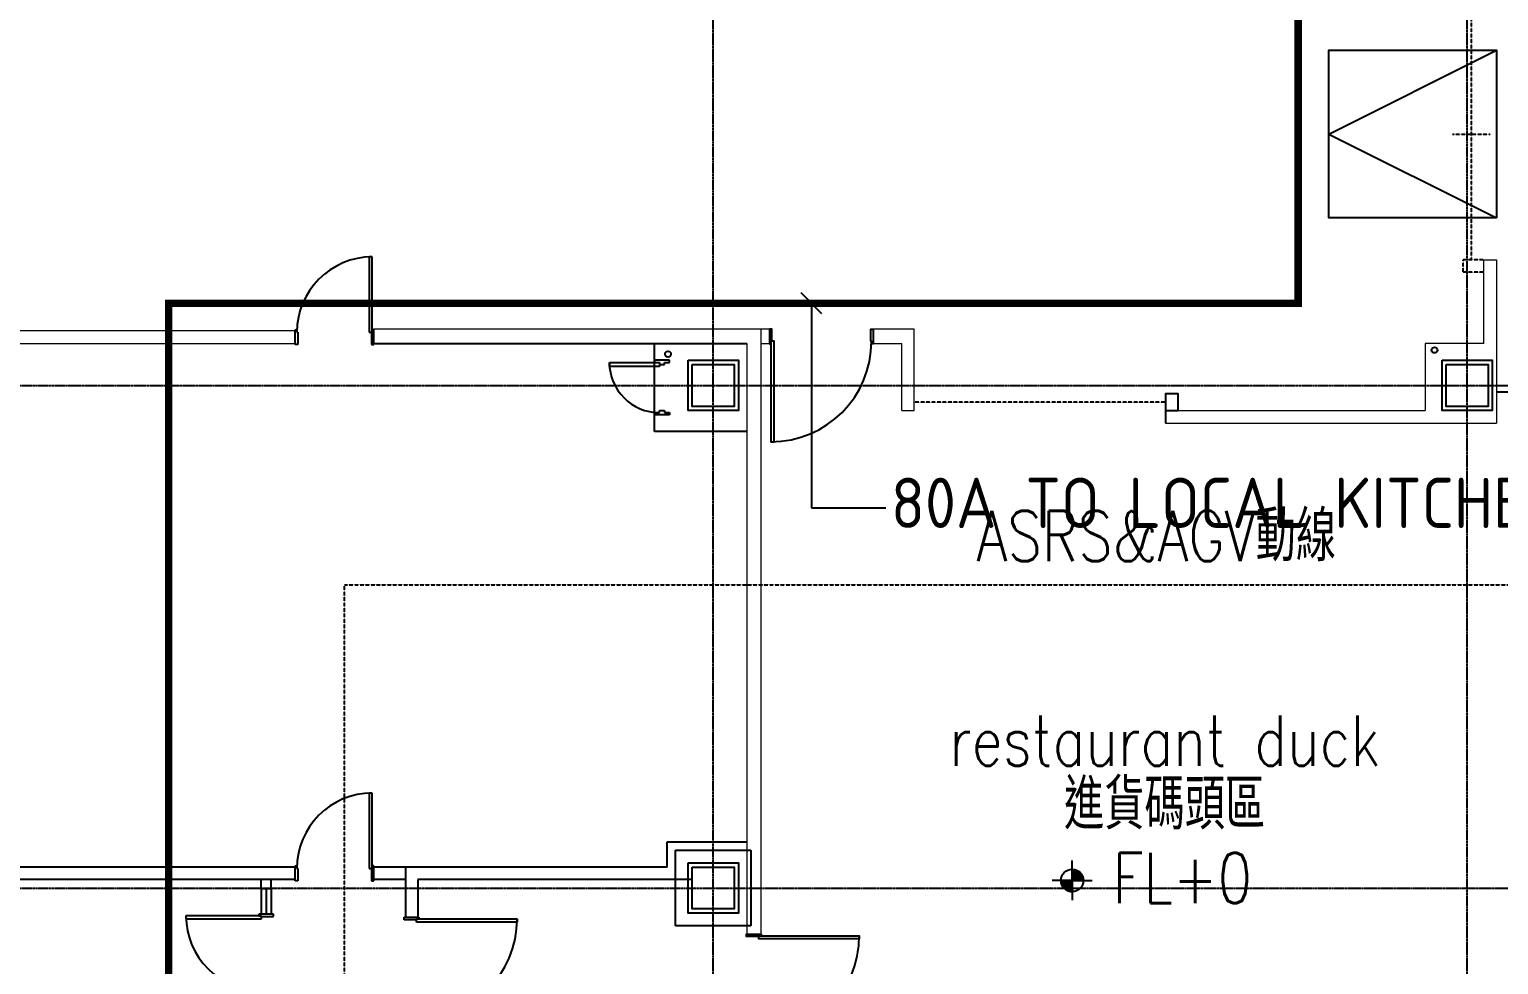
# Model space of a CAD drawing. Header units: millimetres. Extents: x -21841 to 195597, y -1659 to 112111.
# Drawn here: x 23544 to 25297, y 12659 to 13775 of the extents above; entities that cross this region are included whole.
import ezdxf
from ezdxf.enums import TextEntityAlignment as Align

# ---------------------------------------------------------------- set-up
doc = ezdxf.new("R2010")
doc.units = ezdxf.units.MM
doc.linetypes.add('X-N-FAB-L10$0$COL-CEN-LIN', pattern=[3.25, 2.5, -0.25, 0.25, -0.25])
doc.linetypes.add('X-N-FAB-L10$0$HIDDEN', pattern=[0.375, 0.25, -0.125])
for name, color, linetype in [('0-FMCS', 6, 'Continuous'), ('0-XREF', 7, 'Continuous'), ('188K-SM-07-F10-MECH-Nature Gas-Y2257103$0$0-NG', 1, 'Continuous'), ('188K-SM-07-F10-MECH-Nature Gas-Y2257103$0$PV-TXT', 7, 'Continuous'), ('X-N-FAB-L10$0$0-NC', 8, 'Continuous'), ('X-N-FAB-L10$0$0-ND', 8, 'Continuous'), ('X-N-FAB-L10$0$08', 8, 'Continuous'), ('X-N-FAB-L10$0$A-WALL-IN', 8, 'Continuous'), ('X-N-FAB-L10$0$CCL', 8, 'X-N-FAB-L10$0$COL-CEN-LIN'), ('X-N-FAB-L10$0$COL-S', 8, 'Continuous'), ('X-N-FAB-L10$0$DOOR', 8, 'Continuous'), ('X-N-FAB-L10$0$TXT-CODE', 8, 'Continuous')]:
    doc.layers.add(name, color=color, linetype=linetype)
doc.styles.add('188K-SM-07-F10-MECH-Nature Gas-Y2257103$0$Standard', font='arial.ttf')
doc.styles.add('188K-SM-07-F10-MECH-Nature Gas-Y2257103$0$XFM7P20PV-200K$0$aa-txt', font='isocp.shx', dxfattribs={"bigfont": 'chineset'})
doc.styles.add('X-N-FAB-L10$0$CHINA', font='simplex.shx', dxfattribs={"width": 0.75, "bigfont": 'chineset.shx'})
doc.styles.add('X-N-FAB-L10$0$COL-NUM', font='romanc')
doc.dimstyles.new('188K-SM-07-F10-MECH-Nature Gas-Y2257103$0$ISO-25', dxfattribs={"dimtxt": 2.5, "dimasz": 2.5, "dimexe": 1.25, "dimexo": 0.625, "dimtad": 1, "dimtxsty": '188K-SM-07-F10-MECH-Nature Gas-Y2257103$0$Standard', "dimcen": 2.5, "dimadec": 0, "dimazin": 0, "dimtfac": 1, "dimtmove": 0, "dimatfit": 3, "dimfxl": 1, "dimarcsym": 0})

# ---------------------------------------------------------------- blocks, each defined once
blk = doc.blocks.new('X-N-FAB-L10')
at = {"color": 8}
for p, q in [((24788.514, 12772.34), (24789.336, 12772.34)), ((24788.514, 12772.24), (24790.338, 12772.24)), ((24788.514, 12772.14), (24790.955, 12772.14)), ((24788.514, 12772.04), (24791.441, 12772.04)), ((24788.514, 12771.94), (24791.855, 12771.94)), ((24788.514, 12771.84), (24792.22, 12771.84)), ((24788.514, 12771.74), (24792.549, 12771.74)), ((24788.514, 12771.64), (24792.852, 12771.64)), ((24788.514, 12771.54), (24793.132, 12771.54)), ((24788.514, 12771.44), (24793.394, 12771.44)), ((24788.514, 12771.34), (24793.641, 12771.34)), ((24788.514, 12771.24), (24793.875, 12771.24)), ((24788.514, 12771.14), (24794.097, 12771.14)), ((24788.514, 12771.04), (24794.309, 12771.04)), ((24788.514, 12770.94), (24794.512, 12770.94)), ((24788.514, 12770.84), (24794.706, 12770.84)), ((24788.514, 12770.74), (24794.894, 12770.74)), ((24788.514, 12770.64), (24795.074, 12770.64)), ((24788.514, 12770.54), (24795.248, 12770.54)), ((24788.514, 12770.44), (24795.416, 12770.44)), ((24788.514, 12770.34), (24795.578, 12770.34)), ((24788.514, 12770.24), (24795.736, 12770.24)), ((24788.514, 12770.14), (24795.889, 12770.14)), ((24788.514, 12770.04), (24796.037, 12770.04)), ((24788.514, 12769.94), (24796.182, 12769.94)), ((24788.514, 12769.84), (24796.322, 12769.84)), ((24788.514, 12769.74), (24796.458, 12769.74)), ((24788.514, 12769.64), (24796.591, 12769.64)), ((24788.514, 12769.54), (24796.721, 12769.54)), ((24788.514, 12769.44), (24796.848, 12769.44)), ((24788.514, 12769.34), (24796.971, 12769.34)), ((24788.514, 12769.24), (24797.091, 12769.24)), ((24788.514, 12769.14), (24797.209, 12769.14)), ((24788.514, 12769.04), (24797.324, 12769.04)), ((24788.514, 12768.94), (24797.436, 12768.94)), ((24788.514, 12768.84), (24797.546, 12768.84)), ((24788.514, 12768.74), (24797.653, 12768.74)), ((24788.514, 12768.64), (24797.758, 12768.64)), ((24788.514, 12768.54), (24797.861, 12768.54)), ((24788.514, 12768.44), (24797.962, 12768.44)), ((24788.514, 12768.34), (24798.06, 12768.34)), ((24788.514, 12768.24), (24798.157, 12768.24)), ((24788.514, 12768.14), (24798.251, 12768.14)), ((24788.514, 12768.04), (24798.344, 12768.04)), ((24788.514, 12767.94), (24798.435, 12767.94)), ((24788.514, 12767.84), (24798.524, 12767.84)), ((24788.514, 12767.74), (24798.611, 12767.74)), ((24788.514, 12767.64), (24798.696, 12767.64)), ((24788.514, 12767.54), (24798.78, 12767.54)), ((24775.181, 12758.94), (24788.514, 12758.94)), ((24775.182, 12758.84), (24788.514, 12758.84)), ((24775.184, 12758.74), (24788.514, 12758.74)), ((24775.186, 12758.64), (24788.514, 12758.64)), ((24775.19, 12758.54), (24788.514, 12758.54)), ((24775.194, 12758.44), (24788.514, 12758.44)), ((24775.198, 12758.34), (24788.514, 12758.34)), ((24775.204, 12758.24), (24788.514, 12758.24)), ((24775.21, 12758.14), (24788.514, 12758.14)), ((24775.217, 12758.04), (24788.514, 12758.04)), ((24775.225, 12757.94), (24788.514, 12757.94)), ((24775.234, 12757.84), (24788.514, 12757.84)), ((24775.243, 12757.74), (24788.514, 12757.74)), ((24775.253, 12757.64), (24788.514, 12757.64)), ((24775.264, 12757.54), (24788.514, 12757.54)), ((24775.276, 12757.44), (24788.514, 12757.44)), ((24775.288, 12757.34), (24788.514, 12757.34)), ((24775.301, 12757.24), (24788.514, 12757.24)), ((24775.315, 12757.14), (24788.514, 12757.14)), ((24775.33, 12757.04), (24788.514, 12757.04)), ((24775.346, 12756.94), (24788.514, 12756.94)), ((24775.362, 12756.84), (24788.514, 12756.84)), ((24775.379, 12756.74), (24788.514, 12756.74)), ((24775.397, 12756.64), (24788.514, 12756.64)), ((24775.415, 12756.54), (24788.514, 12756.54)), ((24775.435, 12756.44), (24788.514, 12756.44)), ((24775.455, 12756.34), (24788.514, 12756.34)), ((24775.476, 12756.24), (24788.514, 12756.24)), ((24775.498, 12756.14), (24788.514, 12756.14)), ((24775.52, 12756.04), (24788.514, 12756.04)), ((24775.544, 12755.94), (24788.514, 12755.94)), ((24775.568, 12755.84), (24788.514, 12755.84)), ((24775.593, 12755.74), (24788.514, 12755.74)), ((24775.619, 12755.64), (24788.514, 12755.64)), ((24775.646, 12755.54), (24788.514, 12755.54)), ((24775.673, 12755.44), (24788.514, 12755.44)), ((24775.702, 12755.34), (24788.514, 12755.34)), ((24775.731, 12755.24), (24788.514, 12755.24)), ((24775.761, 12755.14), (24788.514, 12755.14)), ((24775.792, 12755.04), (24788.514, 12755.04)), ((24775.824, 12754.94), (24788.514, 12754.94)), ((24775.857, 12754.84), (24788.514, 12754.84)), ((24775.89, 12754.74), (24788.514, 12754.74)), ((24775.925, 12754.64), (24788.514, 12754.64)), ((24775.96, 12754.54), (24788.514, 12754.54)), ((24775.996, 12754.44), (24788.514, 12754.44)), ((24776.033, 12754.34), (24788.514, 12754.34)), ((24776.071, 12754.24), (24788.514, 12754.24)), ((24776.11, 12754.14), (24788.514, 12754.14)), ((24776.15, 12754.04), (24788.514, 12754.04)), ((24776.191, 12753.94), (24788.514, 12753.94)), ((24776.233, 12753.84), (24788.514, 12753.84)), ((24776.276, 12753.74), (24788.514, 12753.74)), ((24776.319, 12753.64), (24788.514, 12753.64)), ((24776.364, 12753.54), (24788.514, 12753.54)), ((24776.41, 12753.44), (24788.514, 12753.44)), ((24776.456, 12753.34), (24788.514, 12753.34)), ((24776.504, 12753.24), (24788.514, 12753.24)), ((24776.553, 12753.14), (24788.514, 12753.14)), ((24776.603, 12753.04), (24788.514, 12753.04)), ((24776.654, 12752.94), (24788.514, 12752.94)), ((24776.705, 12752.84), (24788.514, 12752.84)), ((24776.758, 12752.74), (24788.514, 12752.74)), ((24776.813, 12752.64), (24788.514, 12752.64)), ((24776.868, 12752.54), (24788.514, 12752.54)), ((24776.924, 12752.44), (24788.514, 12752.44)), ((24776.981, 12752.34), (24788.514, 12752.34)), ((24777.04, 12752.24), (24788.514, 12752.24)), ((24777.1, 12752.14), (24788.514, 12752.14)), ((24777.161, 12752.04), (24788.514, 12752.04)), ((24777.223, 12751.94), (24788.514, 12751.94)), ((24777.286, 12751.84), (24788.514, 12751.84)), ((24777.351, 12751.74), (24788.514, 12751.74)), ((24777.417, 12751.64), (24788.514, 12751.64)), ((24777.484, 12751.54), (24788.514, 12751.54)), ((24777.553, 12751.44), (24788.514, 12751.44)), ((24777.623, 12751.34), (24788.514, 12751.34)), ((24777.694, 12751.24), (24788.514, 12751.24)), ((24777.767, 12751.14), (24788.514, 12751.14)), ((24777.841, 12751.04), (24788.514, 12751.04)), ((24777.917, 12750.94), (24788.514, 12750.94)), ((24777.994, 12750.84), (24788.514, 12750.84)), ((24778.073, 12750.74), (24788.514, 12750.74)), ((24778.153, 12750.64), (24788.514, 12750.64)), ((24778.235, 12750.54), (24788.514, 12750.54)), ((24778.318, 12750.44), (24788.514, 12750.44)), ((24778.403, 12750.34), (24788.514, 12750.34)), ((24778.49, 12750.24), (24788.514, 12750.24)), ((24778.579, 12750.14), (24788.514, 12750.14)), ((24778.669, 12750.04), (24788.514, 12750.04)), ((24788.514, 12767.44), (24798.862, 12767.44)), ((24788.514, 12767.34), (24798.942, 12767.34)), ((24788.514, 12767.24), (24799.021, 12767.24)), ((24788.514, 12767.14), (24799.099, 12767.14)), ((24788.514, 12767.04), (24799.174, 12767.04)), ((24788.514, 12766.94), (24799.249, 12766.94)), ((24788.514, 12766.84), (24799.322, 12766.84)), ((24788.514, 12766.74), (24799.393, 12766.74)), ((24788.514, 12766.64), (24799.464, 12766.64)), ((24788.514, 12766.54), (24799.532, 12766.54)), ((24788.514, 12766.44), (24799.6, 12766.44)), ((24788.514, 12766.34), (24799.666, 12766.34)), ((24788.514, 12766.24), (24799.731, 12766.24)), ((24788.514, 12766.14), (24799.794, 12766.14)), ((24788.514, 12766.04), (24799.857, 12766.04)), ((24788.514, 12765.94), (24799.918, 12765.94)), ((24788.514, 12765.84), (24799.978, 12765.84)), ((24788.514, 12765.74), (24800.037, 12765.74)), ((24788.514, 12765.64), (24800.094, 12765.64)), ((24788.514, 12765.54), (24800.151, 12765.54)), ((24788.514, 12765.44), (24800.206, 12765.44)), ((24788.514, 12765.34), (24800.261, 12765.34)), ((24788.514, 12765.24), (24800.314, 12765.24)), ((24788.514, 12765.14), (24800.366, 12765.14)), ((24788.514, 12765.04), (24800.417, 12765.04)), ((24788.514, 12764.94), (24800.467, 12764.94)), ((24788.514, 12764.84), (24800.516, 12764.84)), ((24788.514, 12764.74), (24800.564, 12764.74)), ((24788.514, 12764.64), (24800.61, 12764.64)), ((24788.514, 12764.54), (24800.656, 12764.54)), ((24788.514, 12764.44), (24800.701, 12764.44)), ((24788.514, 12764.34), (24800.745, 12764.34)), ((24788.514, 12764.24), (24800.788, 12764.24)), ((24788.514, 12764.14), (24800.83, 12764.14)), ((24788.514, 12764.04), (24800.871, 12764.04)), ((24788.514, 12763.94), (24800.911, 12763.94)), ((24788.514, 12763.84), (24800.95, 12763.84)), ((24788.514, 12763.74), (24800.988, 12763.74)), ((24788.514, 12763.64), (24801.026, 12763.64)), ((24788.514, 12763.54), (24801.062, 12763.54)), ((24788.514, 12763.44), (24801.097, 12763.44)), ((24788.514, 12763.34), (24801.132, 12763.34)), ((24788.514, 12763.24), (24801.166, 12763.24)), ((24788.514, 12763.14), (24801.199, 12763.14)), ((24788.514, 12763.04), (24801.23, 12763.04)), ((24788.514, 12762.94), (24801.262, 12762.94)), ((24788.514, 12762.84), (24801.292, 12762.84)), ((24788.514, 12762.74), (24801.321, 12762.74)), ((24788.514, 12762.64), (24801.35, 12762.64)), ((24788.514, 12762.54), (24801.377, 12762.54)), ((24788.514, 12762.44), (24801.404, 12762.44)), ((24788.514, 12762.34), (24801.43, 12762.34)), ((24788.514, 12762.24), (24801.455, 12762.24)), ((24788.514, 12762.14), (24801.48, 12762.14)), ((24788.514, 12762.04), (24801.503, 12762.04)), ((24788.514, 12761.94), (24801.526, 12761.94)), ((24788.514, 12761.84), (24801.548, 12761.84)), ((24788.514, 12761.74), (24801.569, 12761.74)), ((24788.514, 12761.64), (24801.59, 12761.64)), ((24788.514, 12761.54), (24801.609, 12761.54)), ((24788.514, 12761.44), (24801.628, 12761.44)), ((24788.514, 12761.34), (24801.646, 12761.34)), ((24788.514, 12761.24), (24801.663, 12761.24)), ((24788.514, 12761.14), (24801.679, 12761.14)), ((24788.514, 12761.04), (24801.695, 12761.04)), ((24788.514, 12760.94), (24801.71, 12760.94)), ((24788.514, 12760.84), (24801.724, 12760.84)), ((24788.514, 12760.74), (24801.737, 12760.74)), ((24788.514, 12760.64), (24801.75, 12760.64)), ((24788.514, 12760.54), (24801.762, 12760.54)), ((24788.514, 12760.44), (24801.773, 12760.44)), ((24788.514, 12760.34), (24801.783, 12760.34)), ((24788.514, 12760.24), (24801.792, 12760.24)), ((24788.514, 12760.14), (24801.801, 12760.14)), ((24788.514, 12760.04), (24801.809, 12760.04)), ((24788.514, 12759.94), (24801.816, 12759.94)), ((24788.514, 12759.84), (24801.823, 12759.84)), ((24788.514, 12759.74), (24801.828, 12759.74)), ((24788.514, 12759.64), (24801.833, 12759.64)), ((24788.514, 12759.54), (24801.837, 12759.54)), ((24788.514, 12759.44), (24801.841, 12759.44)), ((24788.514, 12759.34), (24801.844, 12759.34)), ((24788.514, 12759.24), (24801.845, 12759.24)), ((24788.514, 12759.14), (24801.847, 12759.14)), ((24788.514, 12759.04), (24801.847, 12759.04)), ((24778.761, 12749.94), (24788.514, 12749.94)), ((24778.855, 12749.84), (24788.514, 12749.84)), ((24778.952, 12749.74), (24788.514, 12749.74)), ((24779.05, 12749.64), (24788.514, 12749.64)), ((24779.15, 12749.54), (24788.514, 12749.54)), ((24779.253, 12749.44), (24788.514, 12749.44)), ((24779.357, 12749.34), (24788.514, 12749.34)), ((24779.464, 12749.24), (24788.514, 12749.24)), ((24779.574, 12749.14), (24788.514, 12749.14)), ((24779.686, 12749.04), (24788.514, 12749.04)), ((24779.8, 12748.94), (24788.514, 12748.94)), ((24779.917, 12748.84), (24788.514, 12748.84)), ((24780.037, 12748.74), (24788.514, 12748.74)), ((24780.16, 12748.64), (24788.514, 12748.64)), ((24780.286, 12748.54), (24788.514, 12748.54)), ((24780.415, 12748.44), (24788.514, 12748.44)), ((24780.548, 12748.34), (24788.514, 12748.34)), ((24780.684, 12748.24), (24788.514, 12748.24)), ((24780.823, 12748.14), (24788.514, 12748.14)), ((24780.967, 12748.04), (24788.514, 12748.04)), ((24781.115, 12747.94), (24788.514, 12747.94)), ((24781.267, 12747.84), (24788.514, 12747.84)), ((24781.424, 12747.74), (24788.514, 12747.74)), ((24781.586, 12747.64), (24788.514, 12747.64)), ((24781.753, 12747.54), (24788.514, 12747.54)), ((24781.926, 12747.44), (24788.514, 12747.44)), ((24782.105, 12747.34), (24788.514, 12747.34)), ((24782.291, 12747.24), (24788.514, 12747.24)), ((24782.484, 12747.14), (24788.514, 12747.14)), ((24782.685, 12747.04), (24788.514, 12747.04)), ((24782.896, 12746.94), (24788.514, 12746.94)), ((24783.116, 12746.84), (24788.514, 12746.84)), ((24783.348, 12746.74), (24788.514, 12746.74)), ((24783.593, 12746.64), (24788.514, 12746.64)), ((24783.853, 12746.54), (24788.514, 12746.54)), ((24784.13, 12746.44), (24788.514, 12746.44)), ((24784.428, 12746.34), (24788.514, 12746.34)), ((24784.753, 12746.24), (24788.514, 12746.24)), ((24785.112, 12746.14), (24788.514, 12746.14)), ((24785.516, 12746.04), (24788.514, 12746.04)), ((24785.989, 12745.94), (24788.514, 12745.94)), ((24786.578, 12745.84), (24788.514, 12745.84)), ((24787.465, 12745.74), (24788.514, 12745.74))]:
    blk.add_line(p, q, dxfattribs=at)
at = {"layer": 'X-N-FAB-L10$0$08', "color": 8}
for p, q in [((25095, 13650), (25295, 13750)), ((25095, 13650), (25295, 13550)), ((24290, 13295), (24290, 13400)), ((24236.096, 13377.5), (24296, 13377.5)), ((24236.096, 13372.5), (24236.096, 13377.5)), ((24296, 13372.5), (24236.096, 13372.5)), ((24293.2, 13380), (24290, 13380)), ((24290, 13380), (24290, 13377.5)), ((24290, 13377.5), (24296, 13377.5)), ((24306.5, 13380), (24291.5, 13380)), ((24304.8, 13380), (24293.2, 13380)), ((24296, 13377.5), (24296, 13372.5)), ((24296, 13377.5), (24296, 13375)), ((24296, 13375), (24302, 13375)), ((24302, 13375), (24302, 13377.5)), ((24302, 13377.5), (24308, 13377.5)), ((24308, 13380), (24304.8, 13380)), ((24308, 13377.5), (24308, 13380)), ((24290, 13315), (24290, 13317.5)), ((24290, 13317.5), (24296, 13317.5)), ((24293.2, 13315), (24290, 13315)), ((24306.5, 13315), (24291.5, 13315)), ((24304.8, 13315), (24293.2, 13315)), ((24296, 13317.5), (24296, 13320)), ((24296, 13320), (24302, 13320)), ((24302, 13320), (24302, 13317.5)), ((24302, 13317.5), (24308, 13317.5)), ((24308, 13315), (24304.8, 13315)), ((24308, 13317.5), (24308, 13315)), ((24400, 13295), (24290, 13295)), ((23953.049, 12863.354), (23949.146, 12863.354)), ((23949.146, 12863.354), (23949.146, 12773.354)), ((23953.049, 12773.354), (23953.049, 12863.354)), ((24305, 12805), (24400, 12805)), ((24305, 12775), (24305, 12805)), ((24315, 12795), (24405, 12795)), ((24315, 12705), (24315, 12795)), ((24405, 12795), (24405, 12705)), ((23861.097, 12775), (23525, 12775)), ((23861.097, 12758.719), (23861.097, 12776.28)), ((23861.097, 12776.28), (23863.049, 12776.28)), ((23861.097, 12760), (23861.097, 12775)), ((23863.049, 12776.28), (23863.049, 12773.354)), ((23863.049, 12773.354), (23864.024, 12773.354)), ((23864.024, 12773.354), (23864.024, 12758.719)), ((23949.146, 12773.354), (23953.049, 12773.354)), ((23953.049, 12773.354), (23952.073, 12773.354)), ((23952.073, 12773.354), (23952.073, 12758.719)), ((23953.049, 12776.28), (23953.049, 12773.354)), ((23955, 12776.28), (23953.049, 12776.28)), ((23955, 12758.719), (23955, 12776.28)), ((23955, 12760), (23955, 12775)), ((23992.5, 12775), (23955, 12775)), ((24305, 12775), (23992.5, 12775)), ((23992.5, 12775), (23992.5, 12715)), ((23861.097, 12760), (23525, 12760)), ((23820.5, 12748.903), (23820.5, 12760)), ((23832.5, 12748.903), (23832.5, 12760)), ((23864.024, 12758.719), (23861.097, 12758.719)), ((23952.073, 12758.719), (23955, 12758.719)), ((23992.5, 12760), (23955, 12760)), ((24335, 12760), (24007.5, 12760)), ((24007.5, 12760), (24007.5, 12715)), ((23820.5, 12748.903), (23820.5, 12718.903)), ((23832.5, 12748.903), (23820.5, 12748.903)), ((23826.5, 12748.903), (23826.5, 12718.903)), ((23832.5, 12748.903), (23832.5, 12718.903)), ((23820.646, 12716.951), (23730.646, 12716.951)), ((23730.646, 12716.951), (23730.646, 12713.049)), ((23835.28, 12718.903), (23817.72, 12718.903)), ((23817.72, 12718.903), (23817.72, 12716.951)), ((23817.72, 12716.951), (23820.646, 12716.951)), ((23820.646, 12716.951), (23820.646, 12715.976)), ((23820.646, 12713.049), (23820.646, 12716.951)), ((23820.646, 12715.976), (23835.28, 12715.976)), ((23835.28, 12715.976), (23835.28, 12718.903)), ((23991.22, 12712.073), (23991.22, 12715)), ((23991.22, 12715), (24008.78, 12715)), ((23992.5, 12715), (24007.5, 12715)), ((24008.78, 12715), (24008.78, 12713.049)), ((23730.646, 12713.049), (23820.646, 12713.049)), ((24005.854, 12712.073), (23991.22, 12712.073)), ((24008.78, 12713.049), (24005.854, 12713.049)), ((24005.854, 12713.049), (24005.854, 12712.073)), ((24005.854, 12713.049), (24125.854, 12713.049)), ((24005.854, 12709.146), (24005.854, 12713.049)), ((24125.854, 12709.146), (24005.854, 12709.146)), ((24125.854, 12713.049), (24125.854, 12709.146)), ((24405, 12705), (24315, 12705))]:
    blk.add_line(p, q, dxfattribs=at)
for points in [[(25295, 13550), (25095, 13550), (25095, 13750), (25295, 13750)], [(24335, 13375), (24385, 13375), (24385, 13325), (24335, 13325)], [(24335, 12775), (24385, 12775), (24385, 12725), (24335, 12725)]]:
    blk.add_lwpolyline(points, close=True, dxfattribs=at)
for centre in [(24306.026, 13387.315), (25221.026, 13392.19)]:
    blk.add_circle(centre, 3.5, dxfattribs=at)
for centre, radius, start, end in [((24296, 13377.5), 60, 180, 270), ((23953.049, 12773.354), 90, 90, 180), ((23820.646, 12716.951), 90, 180, 270), ((24005.854, 12713.049), 120, 270, 0)]:
    blk.add_arc(centre, radius, start, end, dxfattribs=at)
at = {"layer": 'X-N-FAB-L10$0$A-WALL-IN', "color": 8, "lineweight": 0}
for p, q in [((25280, 13400), (25280, 13500)), ((25295, 13500), (25295, 13305)), ((24427, 13417), (23955, 13417)), ((24417, 13417), (24417, 12695)), ((24600, 13417), (24550.903, 13417)), ((24600, 13320), (24600, 13417)), ((23861.097, 13415), (23395, 13415)), ((23395, 13400), (23861.097, 13400)), ((24400, 13400), (24400, 12760)), ((24417, 13400), (24427, 13400)), ((24550.903, 13400), (24585, 13400)), ((24585, 13320), (24585, 13400)), ((25210, 13400), (25210, 13320)), ((25280, 13400), (25210, 13400)), ((24585, 13320), (24600, 13320)), ((24900, 13320), (25210, 13320)), ((24900, 13305), (25295, 13305)), ((24400, 12760), (24400, 12695))]:
    blk.add_line(p, q, dxfattribs=at)
at = {"layer": 'X-N-FAB-L10$0$A-WALL-IN', "color": 8}
blk.add_line((23955, 13400), (24400, 13400), dxfattribs=at)
at = {"layer": 'X-N-FAB-L10$0$A-WALL-IN', "color": 8, "lineweight": 0}
blk.add_lwpolyline([(25280, 13500), (25295, 13500)], dxfattribs=at)
at = {"layer": 'X-N-FAB-L10$0$CCL', "color": 8}
for p, q in [((24360, 10600), (24360, 19760)), ((25260, 10600), (25260, 19760)), ((-720, 13350), (27370, 13350)), ((-720, 12750), (27370, 12750))]:
    blk.add_line(p, q, dxfattribs=at)
at = {"layer": 'X-N-FAB-L10$0$COL-S', "color": 8}
for p, q in [((24330, 13380), (24390, 13380)), ((24330, 13320), (24330, 13380)), ((24335, 13375), (24385, 13375)), ((24335, 13325), (24335, 13375)), ((24385, 13375), (24385, 13325)), ((24390, 13380), (24390, 13320)), ((25230, 13380), (25290, 13380)), ((25230, 13320), (25230, 13380)), ((25235, 13375), (25285, 13375)), ((25235, 13325), (25235, 13375)), ((25285, 13375), (25285, 13325)), ((25290, 13380), (25290, 13320)), ((24390, 13320), (24330, 13320)), ((24385, 13325), (24335, 13325)), ((25290, 13320), (25230, 13320)), ((25285, 13325), (25235, 13325)), ((24330, 12780), (24390, 12780)), ((24330, 12720), (24330, 12780)), ((24335, 12775), (24385, 12775)), ((24335, 12725), (24335, 12775)), ((24385, 12775), (24385, 12725)), ((24390, 12780), (24390, 12720)), ((24390, 12720), (24330, 12720)), ((24385, 12725), (24335, 12725))]:
    blk.add_line(p, q, dxfattribs=at)
for points in [[(24330, 13380), (24390, 13380), (24390, 13320), (24330, 13320)], [(24335, 13375), (24385, 13375), (24385, 13325), (24335, 13325)], [(25230, 13380), (25290, 13380), (25290, 13320), (25230, 13320)], [(25235, 13375), (25285, 13375), (25285, 13325), (25235, 13325)], [(24330, 12780), (24390, 12780), (24390, 12720), (24330, 12720)], [(24335, 12775), (24385, 12775), (24385, 12725), (24335, 12725)]]:
    blk.add_lwpolyline(points, close=True, dxfattribs=at)
at = {"layer": 'X-N-FAB-L10$0$DOOR', "color": 8, "linetype": 'X-N-FAB-L10$0$HIDDEN'}
for p, q in [((25265, 13500), (25265, 13800)), ((25242.5, 13650), (25287.5, 13650)), ((25280, 13500), (25255, 13500)), ((25255, 13485), (25255, 13500)), ((25280, 13485), (25255, 13485)), ((24900, 13330), (24600, 13330))]:
    blk.add_line(p, q, dxfattribs=at)
at = {"layer": 'X-N-FAB-L10$0$DOOR', "color": 8}
for p, q in [((23953.049, 13503.354), (23949.146, 13503.354)), ((23949.146, 13503.354), (23949.146, 13413.354)), ((23953.049, 13413.354), (23953.049, 13503.354)), ((24427, 13417), (24427, 13400)), ((24427, 13417), (24427, 13400)), ((24550.903, 13417), (24550.903, 13400)), ((23861.097, 13398.719), (23861.097, 13416.28)), ((23861.097, 13416.28), (23863.049, 13416.28)), ((23861.097, 13400), (23861.097, 13415)), ((23863.049, 13416.28), (23863.049, 13413.354)), ((23863.049, 13413.354), (23864.024, 13413.354)), ((23864.024, 13413.354), (23864.024, 13398.719)), ((23949.146, 13413.354), (23953.049, 13413.354)), ((23953.049, 13413.354), (23952.073, 13413.354)), ((23952.073, 13413.354), (23952.073, 13398.719)), ((23953.049, 13416.28), (23953.049, 13413.354)), ((23955, 13416.28), (23953.049, 13416.28)), ((23955, 13398.719), (23955, 13416.28)), ((23955, 13400), (23955, 13415)), ((23864.024, 13398.719), (23861.097, 13398.719)), ((23952.073, 13398.719), (23955, 13398.719)), ((24900, 13320), (24900, 13305)), ((24400, 12695), (24417, 12695))]:
    blk.add_line(p, q, dxfattribs=at)
for points in [[(24428.951, 13399.719), (24428.951, 13402.646), (24429.927, 13402.646), (24429.927, 13417.28), (24427, 13417.28), (24427, 13399.719)], [(24548.951, 13399.719), (24548.951, 13402.646), (24547.976, 13402.646), (24547.976, 13417.28), (24550.903, 13417.28), (24550.903, 13399.719)], [(24428.951, 13402.646), (24428.951, 13282.646), (24432.854, 13282.646), (24432.854, 13402.646)], [(24900, 13320), (24915, 13320), (24915, 13340), (24900, 13340)], [(24417.28, 12693.049), (24414.354, 12693.049), (24414.354, 12692.073), (24399.72, 12692.073), (24399.72, 12695), (24417.28, 12695)], [(24414.354, 12693.049), (24534.354, 12693.049), (24534.354, 12689.146), (24414.354, 12689.146)]]:
    blk.add_lwpolyline(points, close=True, dxfattribs=at)
blk.add_lwpolyline([(25295, 13342.5), (25459.965, 13342.5), (25459.965, 12500)], dxfattribs=at)
for centre, radius, start, end in [((23953.049, 13413.354), 90, 90, 180), ((24428.951, 13402.646), 120, 270, 0), ((24414.354, 12693.049), 120, 270, 0)]:
    blk.add_arc(centre, radius, start, end, dxfattribs=at)
at = {"layer": 'X-N-FAB-L10$0$TXT-CODE', "color": 8, "linetype": 'X-N-FAB-L10$0$HIDDEN'}
for p, q in [((23920, 11881), (23920, 13112)), ((23920, 13112), (25572, 13112))]:
    blk.add_line(p, q, dxfattribs=at)
at = {"layer": 'X-N-FAB-L10$0$TXT-CODE', "color": 8}
for q in [(24788.514, 12782.776), (24764.769, 12759.032), (24788.514, 12735.287), (24812.258, 12759.032)]:
    blk.add_line((24788.514, 12759.032), q, dxfattribs=at)
blk.add_circle((24788.514, 12759.032), 13.333, dxfattribs=at)
at = {"layer": 'X-N-FAB-L10$0$0-NC', "color": 8, "style": 'X-N-FAB-L10$0$COL-NUM'}
for p in [(1860, 19880), (2760, 19880), (3660, 19880), (4560, 19880), (5460, 19880), (6360, 19880), (7260, 19880), (8160, 19880), (9060, 19880), (9960, 19880), (10860, 19880), (11760, 19880), (12660, 19880), (13560, 19880), (14460, 19880), (15360, 19880), (16260, 19880), (17160, 19880), (18060, 19880), (18960, 19880), (19860, 19880), (20760, 19880), (21660, 19880), (22560, 19880), (-840, 13950), (-840, 13350), (-840, 12750), (-840, 12150), (-840, 11550), (-840, 10750)]:
    blk.add_attdef('GRID-Y', text='', height=120, dxfattribs=at).set_placement(p, align=Align.MIDDLE_CENTER)
at = {"layer": 'X-N-FAB-L10$0$0-ND', "color": 8, "style": 'X-N-FAB-L10$0$CHINA'}
blk.add_attdef('NO', text='', height=33.333, dxfattribs=at).set_placement((23327.5, 11380), align=Align.MIDDLE)
at = {"layer": 'X-N-FAB-L10$0$TXT-CODE', "color": 8, "style": 'X-N-FAB-L10$0$CHINA', "width": 0.8}
for s, p in [('ASRS&AGV動線', (24888.807, 13170.199)), ('restaurant duck', (24898.807, 12926)), ('進貨碼頭區', (24898.807, 12850))]:
    blk.add_text(s, height=60, dxfattribs=at).set_placement(p, align=Align.MIDDLE_CENTER)
blk.add_text('FL+0', height=60, dxfattribs=at).set_placement((24836.614, 12762), align=Align.MIDDLE_LEFT)
blk = doc.blocks.new('188K-SM-07-F10-MECH-Nature Gas-Y2257103$0$_Oblique')
at = {"color": 0, "linetype": 'ByBlock', "lineweight": -2}
blk.add_line((-0.5, -0.5), (0.5, 0.5), dxfattribs=at)
blk = doc.blocks.new('188K-SM-07-F10-MECH-Nature Gas-Y2257103')
at = {"layer": '188K-SM-07-F10-MECH-Nature Gas-Y2257103$0$0-NG'}
for p, q in [((25058.3, 13447.9), (25058.3, 15942.5)), ((23710, 11672.3), (23710, 13447.9)), ((23710, 13447.9), (25058.3, 13447.9))]:
    blk.add_line(p, q, dxfattribs=at)
at = {"layer": '188K-SM-07-F10-MECH-Nature Gas-Y2257103$0$0-NG', "const_width": 8.9}
blk.add_lwpolyline([(6264.9, 9504), (6264.9, 11672.3), (23710, 11672.3), (23710, 13447.9), (25058.3, 13447.9), (25058.3, 15942.5)], dxfattribs=at)
at = {"layer": '188K-SM-07-F10-MECH-Nature Gas-Y2257103$0$PV-TXT', "extrusion": (0, 0, -1), "style": '188K-SM-07-F10-MECH-Nature Gas-Y2257103$0$XFM7P20PV-200K$0$aa-txt', "text_generation_flag": 2}
blk.add_text('80A TO LOCAL KITCHEN', height=60, dxfattribs=at).set_placement((-24572.1, 13179.8))
at = {"layer": '188K-SM-07-F10-MECH-Nature Gas-Y2257103$0$PV-TXT'}
blk.add_leader([(24477.3, 13447.9), (24477.3, 13203.7), (24566.1, 13203.7)], dimstyle='188K-SM-07-F10-MECH-Nature Gas-Y2257103$0$ISO-25', override={"dimscale": 10, "dimgap": 0.625, "dimtad": 0, "dimldrblk": '188K-SM-07-F10-MECH-Nature Gas-Y2257103$0$_Oblique'}, dxfattribs=at)

msp = doc.modelspace()

# ---------------------------------------------------------------- block references
at = {"layer": '0-FMCS', "color": 5}
for name in ['X-N-FAB-L10', '188K-SM-07-F10-MECH-Nature Gas-Y2257103']:
    msp.add_blockref(name, (0, 0), dxfattribs=at)
at = {"layer": '0-XREF'}
msp.add_blockref('X-N-FAB-L10', (0, 0), dxfattribs=at)

doc.saveas('drawing.dxf')
